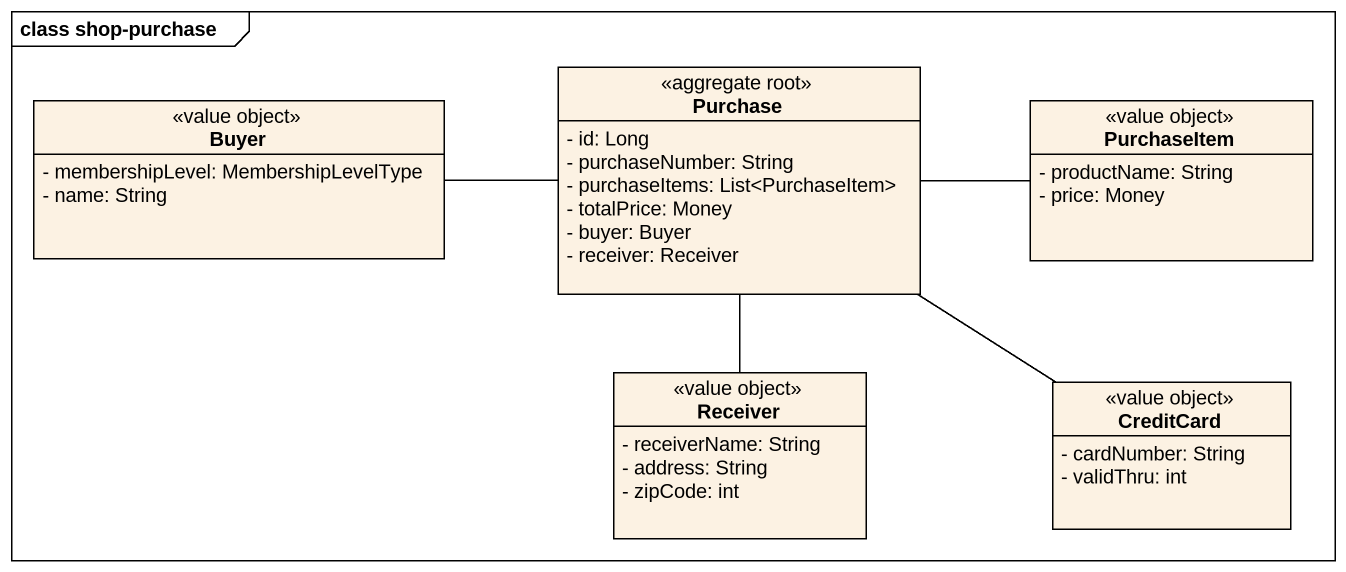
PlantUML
@startuml
mainframe class shop-purchase
hide circle
hide empty members
skinparam classAttributeIconSize 0
class Purchase <<aggregate root>> {
  - id: Long
  - purchaseNumber: String
  - purchaseItems: List<PurchaseItem>
  - totalPrice: Money
  - buyer: Buyer
  - receiver: Receiver
}
class Buyer <<value object>> {
  - membershipLevel: MembershipLevelType
  - name: String
}
class PurchaseItem <<value object>> {
  - productName: String
  - price: Money
}
class Receiver <<value object>> {
  - receiverName: String
  - address: String
  - zipCode: int
}
class CreditCard <<value object>> {
  - cardNumber: String
  - validThru: int
}
Purchase -left- Buyer
Purchase -right- PurchaseItem
Purchase -- Receiver
Purchase -- CreditCard
@enduml
